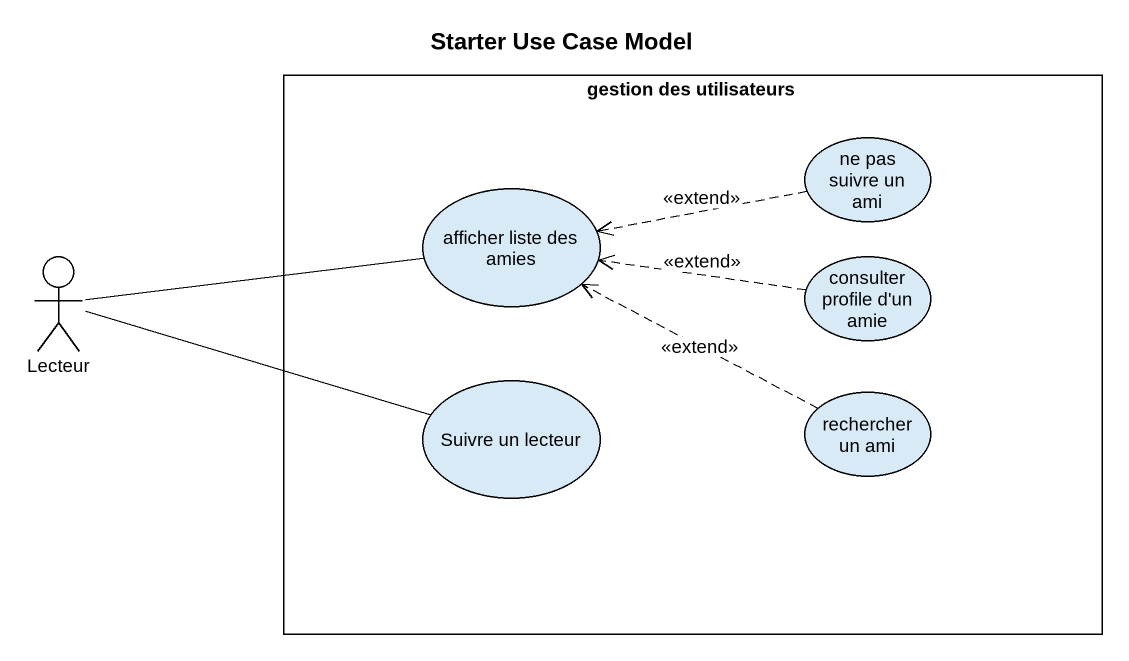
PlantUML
@startuml
title Starter Use Case Model
rectangle "gestion des utilisateurs" as gestion_des_utilisateurs {
  usecase "ne pas suivre un ami" as ne_pas_suivre_un_ami
  usecase "afficher liste des amies" as afficher_liste_des_amies
  usecase "consulter profile d'un amie" as consulter_profile_d_un_amie
  usecase "Suivre un lecteur" as Suivre_un_lecteur
  usecase "rechercher un ami" as rechercher_un_ami
}
actor Lecteur
ne_pas_suivre_un_ami .left.> afficher_liste_des_amies : <<extend>>
Lecteur -right- afficher_liste_des_amies
Lecteur -right- Suivre_un_lecteur
consulter_profile_d_un_amie .left.> afficher_liste_des_amies : <<extend>>
rechercher_un_ami .left.> afficher_liste_des_amies : <<extend>>
@enduml
